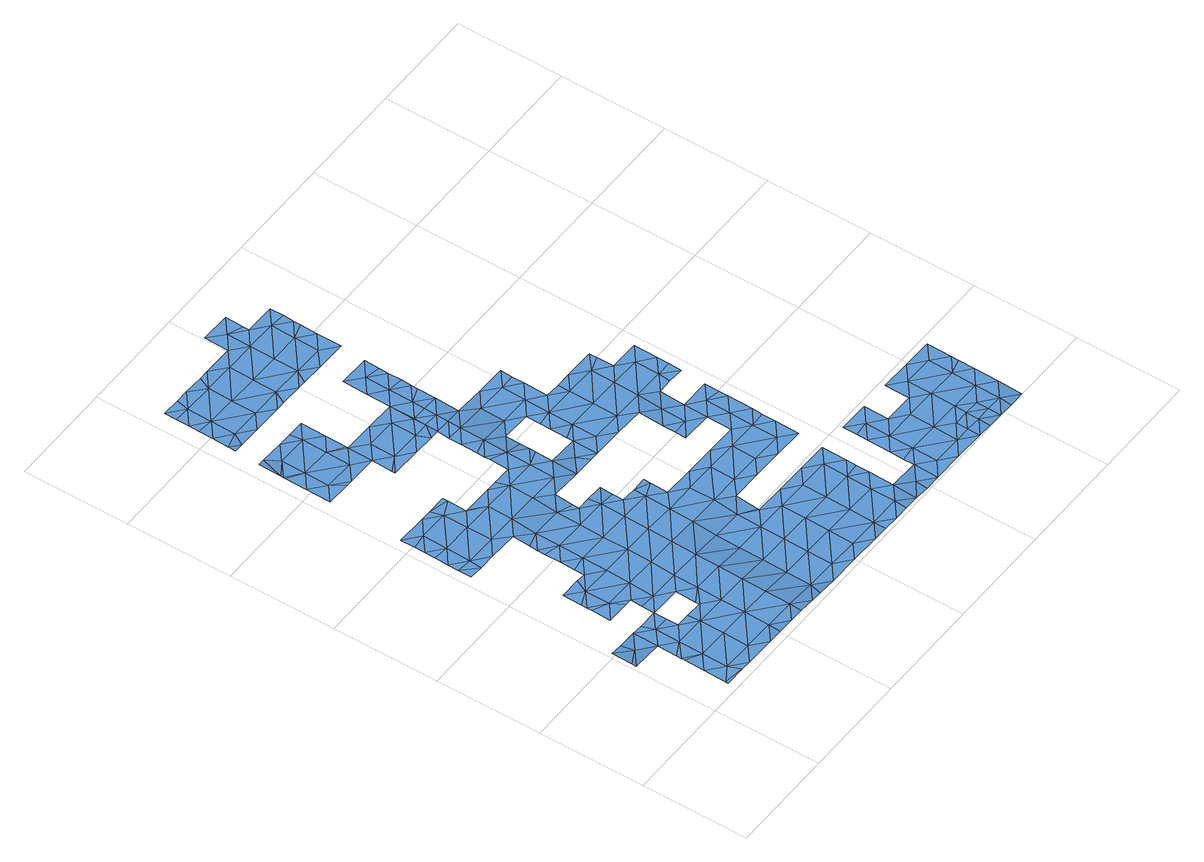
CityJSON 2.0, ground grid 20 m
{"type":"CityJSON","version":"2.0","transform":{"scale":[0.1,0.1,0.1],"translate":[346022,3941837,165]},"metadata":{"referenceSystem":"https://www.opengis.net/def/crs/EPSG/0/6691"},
"CityObjects":{
"waterbody1":{"type":"WaterBody","attributes":{"name":"10","class":"1140","function":"1","WaterBodyRiverFloodingRiskAttribute.description":"5","WaterBodyRiverFloodingRiskAttribute.rankOrg":"1","WaterBodyRiverFloodingRiskAttribute.adminType":"2","WaterBodyRiverFloodingRiskAttribute.scale":"L2"},"geometry":[{"type":"MultiSurface","lod":"1","boundaries":[[[0,1,2]],[[2,1,3]],[[1,4,3]],[[5,6,7]],[[5,8,9]],[[1,0,10]],[[6,5,9]],[[6,11,7]],[[7,11,12]],[[12,11,13]],[[13,14,15]],[[4,1,16]],[[9,17,6]],[[16,1,10]],[[15,14,10]],[[13,11,14]],[[6,18,11]],[[16,10,19]],[[10,14,19]],[[20,18,6]],[[6,17,20]],[[16,19,21]],[[11,22,14]],[[23,20,17]],[[14,24,19]],[[25,26,27]],[[28,26,25]],[[29,30,19]],[[14,22,24]],[[29,19,24]],[[21,19,30]],[[31,27,26]],[[32,33,34]],[[11,18,22]],[[35,36,37]],[[35,31,36]],[[36,31,26]],[[23,38,20]],[[22,39,24]],[[40,33,41]],[[41,33,32]],[[42,43,40]],[[20,44,18]],[[36,45,37]],[[26,28,46]],[[42,40,41]],[[30,47,48]],[[18,44,22]],[[46,49,26]],[[50,43,42]],[[51,52,50]],[[47,46,48]],[[53,39,22]],[[42,51,50]],[[41,32,54]],[[38,23,55]],[[52,51,56]],[[36,26,49]],[[20,38,44]],[[47,49,46]],[[45,36,57]],[[58,57,36]],[[49,58,36]],[[55,59,38]],[[47,30,60]],[[22,61,53]],[[62,63,41]],[[64,56,51]],[[41,54,62]],[[22,44,61]],[[65,51,42]],[[42,41,63]],[[66,67,53]],[[60,68,47]],[[66,60,67]],[[57,69,70]],[[70,69,71]],[[69,57,58]],[[54,72,62]],[[53,61,66]],[[44,38,73]],[[38,59,73]],[[68,74,47]],[[66,68,60]],[[49,47,74]],[[42,63,65]],[[49,75,58]],[[76,77,78]],[[64,51,65]],[[59,79,73]],[[76,71,77]],[[71,69,77]],[[74,75,49]],[[58,75,69]],[[44,73,80]],[[61,44,81]],[[82,83,72]],[[64,65,84]],[[82,78,83]],[[79,85,73]],[[86,65,63]],[[81,87,61]],[[78,77,83]],[[44,80,81]],[[62,72,88]],[[69,89,77]],[[66,61,87]],[[90,84,65]],[[91,86,63]],[[63,62,91]],[[88,72,83]],[[85,92,73]],[[87,93,66]],[[91,62,88]],[[89,69,75]],[[90,65,86]],[[77,94,83]],[[68,66,93]],[[68,95,74]],[[89,94,77]],[[80,73,92]],[[84,90,96]],[[97,86,91]],[[92,98,80]],[[83,99,88]],[[74,100,75]],[[85,101,92]],[[81,80,98]],[[95,68,93]],[[95,100,74]],[[102,97,91]],[[98,103,81]],[[99,83,94]],[[75,104,89]],[[99,105,88]],[[88,106,91]],[[87,81,103]],[[92,101,107]],[[100,104,75]],[[87,108,93]],[[109,94,89]],[[106,102,91]],[[94,110,99]],[[108,87,103]],[[111,92,107]],[[92,112,98]],[[108,113,93]],[[88,105,106]],[[93,114,95]],[[113,114,93]],[[115,116,99]],[[115,99,110]],[[109,89,104]],[[94,109,110]],[[117,100,95]],[[98,118,103]],[[105,99,116]],[[102,106,119]],[[112,92,111]],[[112,118,98]],[[114,117,95]],[[109,120,110]],[[103,121,108]],[[105,122,106]],[[100,123,104]],[[111,107,124]],[[118,121,103]],[[121,113,108]],[[104,125,109]],[[119,106,126]],[[105,116,122]],[[109,127,120]],[[122,128,106]],[[123,100,117]],[[104,123,125]],[[129,109,125]],[[113,130,114]],[[111,131,112]],[[121,130,113]],[[126,106,128]],[[109,129,127]],[[116,132,122]],[[133,131,111]],[[111,124,133]],[[123,134,125]],[[114,135,117]],[[136,137,126]],[[112,138,118]],[[131,138,112]],[[137,136,139]],[[136,126,128]],[[117,140,123]],[[135,114,130]],[[124,141,133]],[[139,142,143]],[[118,144,121]],[[128,122,145]],[[146,134,123]],[[122,132,145]],[[143,142,147]],[[121,148,130]],[[117,149,140]],[[146,123,140]],[[139,136,142]],[[149,117,135]],[[144,148,121]],[[150,128,145]],[[147,151,152]],[[136,128,153]],[[154,155,130]],[[156,134,146]],[[128,150,153]],[[154,130,148]],[[130,155,135]],[[144,118,138]],[[145,132,157]],[[152,158,159]],[[133,160,131]],[[136,161,142]],[[147,142,151]],[[162,136,153]],[[132,163,157]],[[149,164,140]],[[158,152,151]],[[136,162,161]],[[133,141,160]],[[131,165,138]],[[155,166,135]],[[167,145,157]],[[168,149,135]],[[169,157,163]],[[142,170,151]],[[141,171,160]],[[169,167,157]],[[151,172,158]],[[165,131,160]],[[138,173,144]],[[165,173,138]],[[142,161,170]],[[148,144,174]],[[171,175,160]],[[168,135,166]],[[149,168,164]],[[176,174,144]],[[151,177,172]],[[161,178,170]],[[166,155,179]],[[151,170,177]],[[167,169,180]],[[181,165,160]],[[167,182,183]],[[144,173,176]],[[183,182,184]],[[182,167,180]],[[160,175,185]],[[186,164,168]],[[180,169,187]],[[188,173,165]],[[184,189,190]],[[178,191,170]],[[192,166,179]],[[166,193,168]],[[170,191,177]],[[185,175,194]],[[190,189,178]],[[172,177,195]],[[160,185,181]],[[184,182,189]],[[196,176,173]],[[193,186,168]],[[180,197,182]],[[174,176,198]],[[197,180,187]],[[199,195,177]],[[194,200,185]],[[188,165,181]],[[193,166,192]],[[178,189,191]],[[201,181,185]],[[179,202,192]],[[182,203,189]],[[200,201,185]],[[199,177,191]],[[196,173,188]],[[204,197,187]],[[198,176,196]],[[191,189,205]],[[201,206,181]],[[182,197,203]],[[207,201,200]],[[208,193,192]],[[205,209,191]],[[188,181,206]],[[191,209,199]],[[189,210,205]],[[211,195,199]],[[212,213,214]],[[207,200,215]],[[186,193,216]],[[214,217,212]],[[189,203,210]],[[218,188,206]],[[219,198,196]],[[192,202,208]],[[196,188,220]],[[221,211,199]],[[220,188,218]],[[212,222,213]],[[221,199,209]],[[210,223,205]],[[197,224,203]],[[215,225,207]],[[204,213,222]],[[212,217,226]],[[227,224,197]],[[228,193,208]],[[196,220,219]],[[197,204,227]],[[216,193,228]],[[222,227,204]],[[201,207,229]],[[202,230,208]],[[231,222,212]],[[203,232,210]],[[233,223,210]],[[207,225,229]],[[216,234,226]],[[212,226,231]],[[235,228,208]],[[234,216,228]],[[235,208,230]],[[225,236,229]],[[237,231,226]],[[210,232,233]],[[238,222,231]],[[227,222,238]],[[203,224,232]],[[239,236,225]],[[240,241,229]],[[226,234,237]],[[242,228,235]],[[234,228,243]],[[228,242,243]],[[229,236,240]],[[244,227,238]],[[245,241,240]],[[237,246,231]],[[243,247,234]],[[248,232,224]],[[232,249,233]],[[234,247,237]],[[250,245,240]],[[251,244,238]],[[252,248,224]],[[253,245,250]],[[247,254,237]],[[224,227,252]],[[255,240,236]],[[256,257,253]],[[254,246,237]],[[258,249,232]],[[258,232,248]],[[257,256,259]],[[227,244,252]],[[256,253,250]],[[260,250,240]],[[236,239,255]],[[255,260,240]],[[261,256,250]],[[244,251,262]],[[256,263,259]],[[264,265,244]],[[244,265,252]],[[264,244,262]],[[266,261,250]],[[267,248,252]],[[239,268,255]],[[265,267,252]],[[256,261,263]],[[250,260,266]],[[269,270,255]],[[255,268,269]],[[260,255,270]],[[261,266,271]],[[260,270,272]],[[266,260,273]],[[270,274,272]],[[260,272,273]],[[271,266,273]],[[274,275,272]],[[271,276,277]],[[276,271,273]],[[278,273,272]],[[278,272,275]],[[279,280,281]],[[281,280,282]],[[275,279,281]],[[283,276,273]],[[284,277,276]],[[278,283,273]],[[278,275,281]],[[282,285,281]],[[285,286,281]],[[281,286,278]],[[287,276,283]],[[284,276,287]],[[278,288,283]],[[278,286,288]],[[287,289,284]],[[283,290,287]],[[291,283,288]],[[283,291,290]],[[287,290,289]]]}]},
"waterbody2":{"type":"WaterBody","attributes":{"name":"10","class":"1140","function":"1","WaterBodyRiverFloodingRiskAttribute.description":"5","WaterBodyRiverFloodingRiskAttribute.rankOrg":"1","WaterBodyRiverFloodingRiskAttribute.adminType":"2","WaterBodyRiverFloodingRiskAttribute.scale":"L2"},"geometry":[{"type":"MultiSurface","lod":"1","boundaries":[[[292,293,294]],[[295,296,297]],[[295,298,296]],[[299,298,295]],[[299,300,301]],[[302,301,300]],[[301,302,159]],[[302,300,303]],[[304,303,300]],[[305,303,304]],[[304,306,305]],[[300,307,304]],[[308,309,310]],[[308,311,309]],[[293,311,294]],[[312,313,314]],[[315,293,292]],[[316,293,315]],[[316,309,293]],[[317,309,316]],[[317,314,309]],[[318,314,317]],[[318,319,314]],[[320,321,322]],[[322,321,323]],[[321,316,323]],[[316,315,323]],[[324,313,325]],[[324,310,313]],[[324,325,326]],[[307,300,299]],[[312,314,327]],[[322,304,307]],[[307,299,295]],[[295,320,307]],[[328,295,297]],[[328,297,329]],[[330,331,297]],[[296,298,332]],[[333,296,334]],[[306,304,323]],[[322,323,304]],[[320,322,307]],[[335,317,321]],[[327,314,319]],[[318,317,335]],[[314,313,309]],[[317,316,321]],[[293,309,311]],[[310,309,313]],[[332,334,296]],[[331,336,297]],[[297,336,329]],[[337,329,336]],[[337,338,329]],[[338,339,329]],[[329,339,328]],[[325,313,312]],[[296,333,330]],[[297,296,330]]]}]},
"waterbody3":{"type":"WaterBody","attributes":{"name":"10","class":"1140","function":"1","WaterBodyRiverFloodingRiskAttribute.description":"5","WaterBodyRiverFloodingRiskAttribute.rankOrg":"1","WaterBodyRiverFloodingRiskAttribute.adminType":"2","WaterBodyRiverFloodingRiskAttribute.scale":"L2"},"geometry":[{"type":"MultiSurface","lod":"1","boundaries":[[[340,341,342]],[[343,344,340]],[[345,344,343]],[[345,346,344]],[[347,346,345]],[[347,348,346]],[[349,350,351]],[[350,349,352]],[[353,352,349]],[[353,354,352]],[[354,353,355]],[[342,341,356]],[[357,358,359]],[[359,360,357]],[[361,362,363]],[[362,364,365]],[[365,364,344]],[[364,341,344]],[[354,366,352]],[[350,352,367]],[[368,369,370]],[[348,371,346]],[[346,365,344]],[[344,341,340]],[[356,341,364]],[[364,372,356]],[[359,358,364]],[[362,359,364]],[[361,359,362]],[[361,367,359]],[[350,367,361]],[[350,361,373]],[[373,361,363]],[[374,373,363]],[[375,373,374]],[[375,376,373]],[[377,378,379]],[[379,378,380]],[[378,363,380]],[[363,362,380]],[[362,365,380]],[[380,365,346]],[[346,371,380]],[[379,380,371]],[[381,379,371]],[[381,382,379]],[[382,377,379]],[[383,369,376]],[[370,369,383]],[[376,369,373]],[[374,363,378]],[[373,369,350]],[[384,350,369]],[[368,384,369]],[[367,360,359]],[[367,366,360]],[[367,352,366]],[[372,364,358]],[[351,350,384]]]}]},
"waterbody4":{"type":"WaterBody","attributes":{"name":"10","class":"1140","function":"1","WaterBodyRiverFloodingRiskAttribute.description":"5","WaterBodyRiverFloodingRiskAttribute.rankOrg":"2","WaterBodyRiverFloodingRiskAttribute.adminType":"2","WaterBodyRiverFloodingRiskAttribute.scale":"L2"},"geometry":[{"type":"MultiSurface","lod":"1","boundaries":[[[301,159,385]],[[159,158,385]],[[158,172,385]],[[301,385,298]],[[332,298,385]],[[334,332,385]],[[299,301,298]],[[172,334,385]]]}]},
"waterbody5":{"type":"WaterBody","attributes":{"name":"10","class":"1140","function":"1","WaterBodyRiverFloodingRiskAttribute.description":"5","WaterBodyRiverFloodingRiskAttribute.rankOrg":"2","WaterBodyRiverFloodingRiskAttribute.adminType":"2","WaterBodyRiverFloodingRiskAttribute.scale":"L2"},"geometry":[{"type":"MultiSurface","lod":"1","boundaries":[[[386,280,387]],[[279,387,280]],[[274,387,279]],[[274,269,387]],[[270,269,274]],[[269,268,387]],[[275,274,279]],[[386,387,268]]]}]}
},
"vertices":[
[1,154,14],[30,177,12],[2,162,14],[2,201,14],[24,200,13],[56,19,12],[85,37,12],[57,61,12],[56,14,12],[95,14,12],[59,153,12],[85,84,12],[58,100,12],[58,107,12],[86,130,12],[58,115,12],[59,200,12],[112,13,12],[142,83,12],[87,176,12],[141,36,12],[79,199,12],[143,129,12],[169,12,12],[115,152,12],[60,246,14],[89,268,14],[61,281,14],[104,245,13],[115,176,12],[115,199,12],[61,292,14],[33,477,18],[7,503,19],[7,478,19],[61,303,14],[89,314,14],[62,338,14],[198,35,12],[141,152,12],[8,524,19],[36,501,18],[37,547,18],[8,549,19],[199,82,12],[101,338,14],[116,245,13],[144,221,12],[116,223,12],[145,267,14],[9,570,19],[38,593,18],[9,588,19],[172,151,12],[64,477,18],[197,12,11],[9,616,19],[118,337,14],[146,313,14],[226,11,12],[173,198,12],[199,128,12],[93,500,18],[93,546,18],[67,615,18],[94,592,18],[200,174,12],[172,158,12],[201,220,12],[147,360,14],[118,355,14],[119,384,14],[120,476,17],[254,34,12],[202,266,14],[203,312,14],[119,414,14],[148,406,14],[119,429,14],[254,11,11],[255,81,12],[256,127,12],[120,444,14],[148,452,14],[87,615,18],[283,10,10],[122,568,18],[257,173,12],[149,499,18],[203,359,14],[123,605,18],[150,545,18],[311,33,8],[258,219,12],[204,405,14],[258,265,14],[123,615,18],[125,568,18],[312,80,8],[205,451,14],[259,311,14],[305,10,9],[179,567,18],[313,126,8],[260,358,14],[206,498,18],[207,544,18],[339,9,8],[313,172,8],[261,404,14],[233,427,14],[368,32,8],[368,79,8],[314,218,8],[315,264,12],[233,440,14],[234,474,17],[316,310,12],[369,125,8],[200,567,18],[258,427,14],[370,171,8],[262,497,18],[317,357,12],[396,8,8],[289,381,13],[235,566,18],[290,426,14],[263,543,18],[289,401,13],[371,217,8],[425,78,8],[291,473,16],[424,31,8],[318,380,12],[372,263,12],[264,589,18],[236,602,18],[426,124,8],[236,613,18],[344,333,12],[452,7,8],[265,635,18],[236,627,18],[427,170,8],[291,520,17],[345,368,12],[237,659,18],[399,194,8],[372,310,12],[292,553,17],[266,681,18],[237,682,18],[292,565,18],[399,197,8],[400,240,11],[345,380,12],[319,496,15],[266,704,19],[238,705,19],[481,30,8],[293,612,16],[292,583,17],[331,472,15],[401,332,12],[482,77,8],[428,263,12],[348,519,15],[429,309,12],[347,472,15],[321,634,15],[481,7,7],[295,704,18],[483,123,8],[455,193,8],[509,6,7],[483,169,8],[322,680,15],[349,611,15],[456,239,12],[376,495,15],[538,76,8],[376,541,15],[348,531,15],[348,564,15],[538,29,8],[458,331,12],[404,471,15],[539,122,8],[377,587,15],[349,583,15],[378,633,15],[485,262,12],[486,308,12],[537,6,7],[351,703,15],[540,168,8],[432,494,15],[512,192,8],[379,679,15],[565,6,6],[566,52,8],[513,238,12],[433,540,15],[460,470,14],[406,610,15],[567,99,8],[594,28,6],[542,261,12],[407,656,15],[434,586,15],[408,702,15],[487,400,12],[459,423,12],[459,399,12],[594,5,4],[515,330,12],[458,378,12],[567,124,8],[568,191,8],[568,144,8],[407,680,15],[488,446,12],[434,609,15],[490,539,15],[622,5,5],[515,377,12],[489,493,15],[542,307,12],[623,51,6],[569,237,12],[516,422,12],[491,585,15],[462,609,15],[543,353,12],[570,283,12],[651,27,6],[544,399,12],[517,469,14],[678,4,6],[652,74,6],[623,71,6],[570,308,12],[571,329,12],[546,492,15],[624,98,6],[572,421,12],[572,376,12],[519,561,15],[519,608,15],[652,120,6],[543,469,15],[546,538,15],[625,143,6],[572,393,12],[707,26,6],[653,166,6],[625,163,6],[519,594,15],[625,190,6],[708,73,6],[681,142,6],[573,468,15],[682,189,6],[574,493,15],[574,515,15],[709,119,6],[575,560,15],[736,3,5],[736,26,6],[736,49,6],[738,141,6],[765,72,6],[766,118,6],[764,49,6],[792,48,6],[766,164,6],[739,188,6],[821,71,6],[792,25,6],[792,2,5],[821,24,6],[820,1,4],[822,117,6],[795,187,6],[849,1,4],[850,47,6],[823,163,6],[850,94,6],[852,186,6],[851,139,6],[851,124,6],
[59,754,20],[41,778,20],[12,755,21],[239,798,20],[267,774,20],[268,820,20],[239,751,20],[238,751,20],[210,728,20],[238,728,20],[220,705,20],[181,706,20],[153,729,20],[124,707,20],[124,713,20],[211,775,20],[13,843,21],[42,824,20],[13,847,21],[13,802,21],[71,893,20],[42,870,20],[99,869,20],[69,754,20],[97,777,20],[98,823,20],[127,845,20],[127,892,20],[183,799,20],[126,800,20],[154,776,20],[125,753,20],[14,852,21],[27,894,21],[14,894,22],[96,892,20],[240,843,20],[269,866,20],[296,797,20],[297,816,20],[267,751,20],[296,784,20],[295,750,20],[126,804,20],[297,842,20],[297,860,20],[298,889,20],[241,890,20],
[299,981,25],[270,959,25],[299,935,25],[300,1014,25],[271,1005,25],[300,1028,25],[272,1051,25],[301,1048,25],[301,1074,25],[16,986,25],[45,1009,25],[16,1012,25],[44,963,25],[15,955,25],[31,940,24],[15,940,24],[242,936,25],[145,938,25],[185,937,25],[157,961,25],[128,938,25],[101,1008,25],[158,1007,25],[159,1053,25],[214,960,25],[215,1006,25],[72,939,25],[101,962,25],[17,1057,25],[46,1055,25],[17,1079,25],[244,1075,25],[201,937,25],[102,1054,25],[131,1077,25],[113,1077,25],[75,1078,25],[189,1122,25],[188,1076,25],[216,1098,25],[215,1052,25],[244,1086,25],[245,1121,25],[51,1078,25],[17,1032,25],
[266,727,20],
[764,2,4],[764,25,6]
]}
